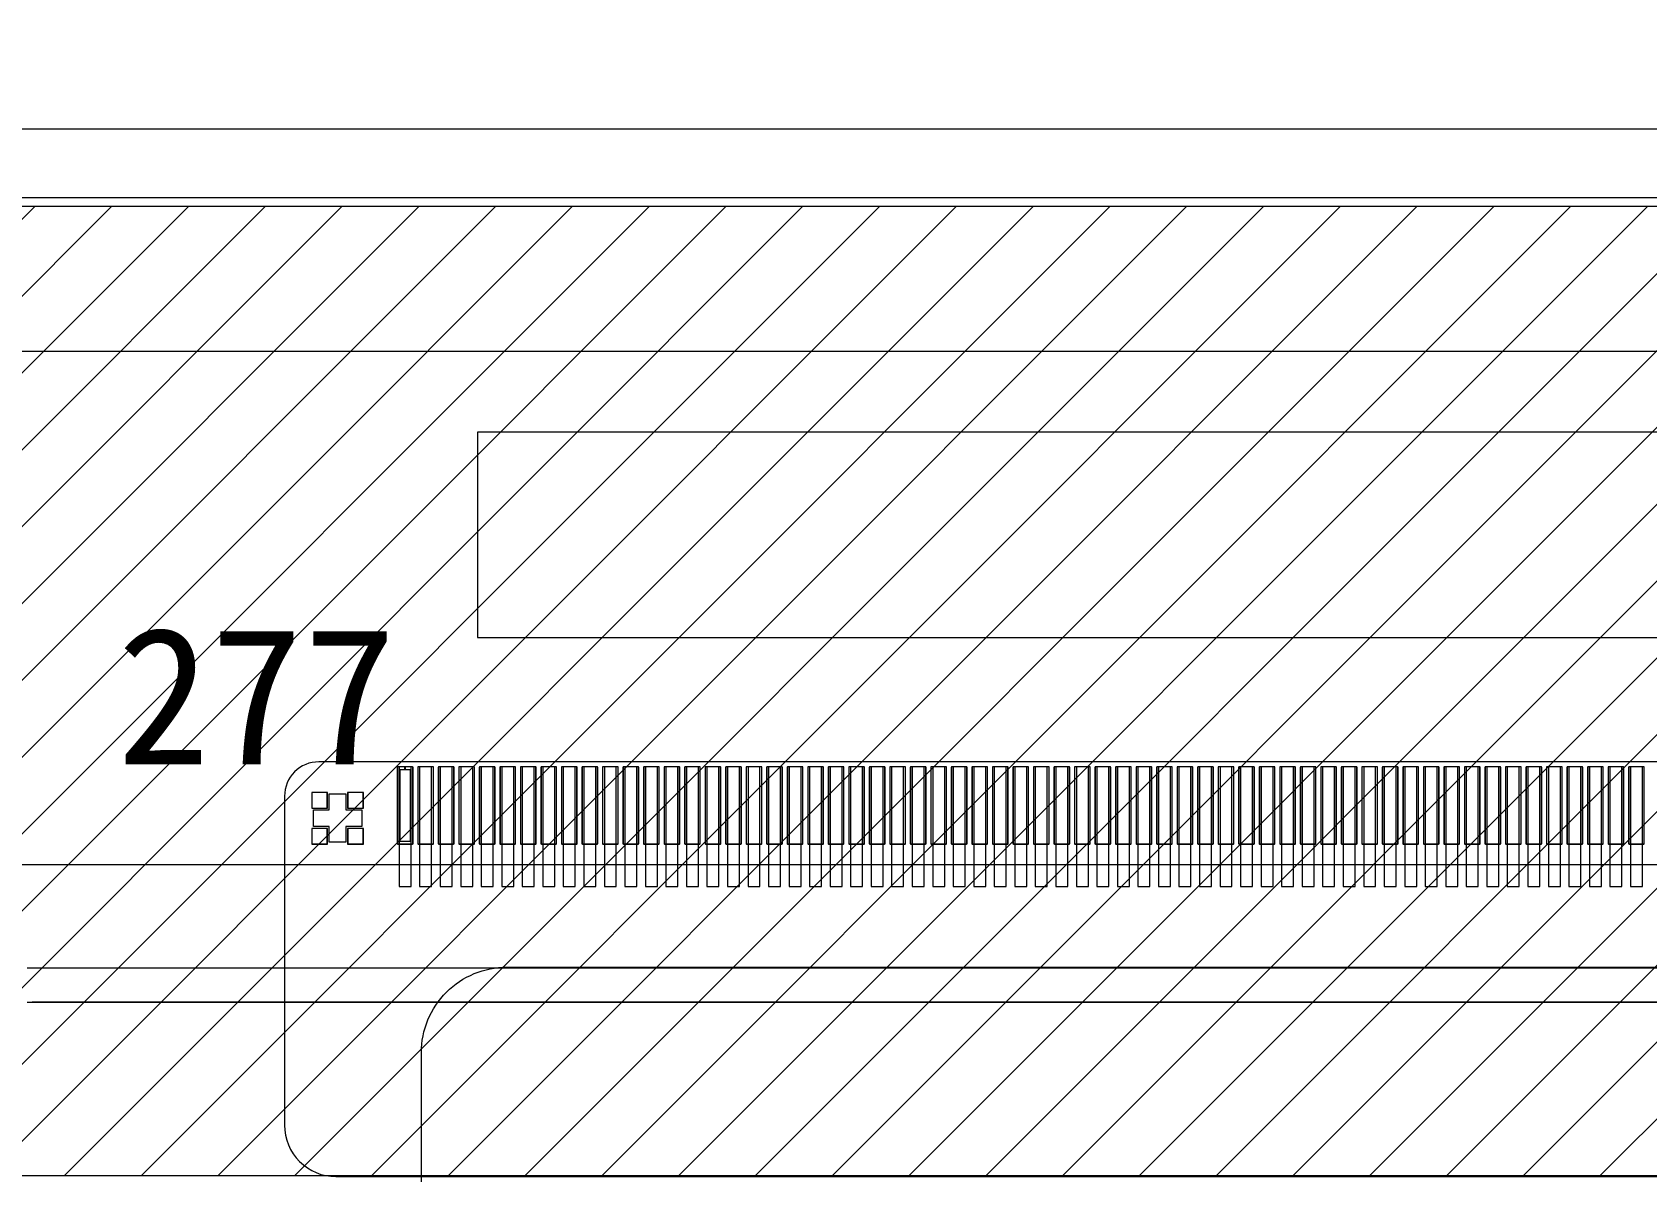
# Model space of a CAD drawing. Header units: millimetres. Extents: x 2066 to 2879, y -17342 to -16767.
# Drawn here: x 2371.94 to 2381.38, y -17164.72 to -17158 of the extents above; entities that cross this region are included whole.
import ezdxf

# ---------------------------------------------------------------- set-up
doc = ezdxf.new("R2010")
doc.units = ezdxf.units.MM
doc.layers.get('0').update_dxf_attribs({"lineweight": 20})
for name, color, linetype, lineweight in [('chip_btm.drawing', 9, 'Continuous', 100), ('chip_top.drawing', 3, 'Continuous', 100), ('DIM（标注）', 3, 'Continuous', 9), ('dummy.drawing', 7, 'Continuous', 100), ('epin', 13, 'Continuous', 9), ('GE.drawing', 6, 'Continuous', 100), ('GE_MASK.drawing', 5, 'Continuous', 100), ('L245.P200', 19, 'Continuous', 100), ('胶框', 7, 'Continuous', 18)]:
    doc.layers.add(name, color=color, linetype=linetype, lineweight=lineweight)
doc.styles.add('宋体', font='')
doc.styles.get('宋体').set_extended_font_data('SimSun')

# ---------------------------------------------------------------- blocks, each defined once
blk = doc.blocks.new('afwe322323f')
at = {"color": 7}
blk.add_lwpolyline([(192.4903, 977.9179), (289.2903, 977.9179), (289.2903, 975.8639), (294.2903, 975.8639), (294.2903, 977.9179), (299.2903, 977.9179), (299.2903, 975.8639), (304.2903, 975.8639), (304.2903, 977.9179), (309.9703, 977.9179), (309.9703, 999.9039), (310.4703, 999.9039), (310.4703, 1002.9039), (309.9703, 1002.9039), (309.9703, 1021.9039), (310.4703, 1021.9039), (310.4703, 1024.9039), (309.9703, 1024.9039), (309.9703, 1046.9039), (310.4703, 1046.9039), (310.4703, 1049.9039), (309.9703, 1049.9039), (309.9703, 1148.7439)], dxfattribs=at)
at = {"layer": '胶框', "lineweight": 0}
blk.add_line((222.1208, 972.8126), (259.6596, 972.8126), dxfattribs=at)
blk = doc.blocks.new('afww2323f2f')
at = {"color": 6}
for p, q in [((1183.1799, 119.5908), (1145.8112, 119.5908)), ((1183.1506, 119.3908), (1145.8406, 119.3908))]:
    blk.add_line(p, q, dxfattribs=at)
blk = doc.blocks.new('*u5')
at = {"color": 2, "lineweight": 5}
for points in [[(-19.0447, 0.3488), (-19.1147, 0.3488), (-19.1147, -0.3512), (-19.0447, -0.3512)], [(-18.9247, 0.3488), (-18.9947, 0.3488), (-18.9947, -0.3512), (-18.9247, -0.3512)], [(-18.8047, 0.3488), (-18.8747, 0.3488), (-18.8747, -0.3512), (-18.8047, -0.3512)], [(-18.6847, 0.3488), (-18.7547, 0.3488), (-18.7547, -0.3512), (-18.6847, -0.3512)], [(-18.5647, 0.3488), (-18.6347, 0.3488), (-18.6347, -0.3512), (-18.5647, -0.3512)], [(-18.4447, 0.3488), (-18.5147, 0.3488), (-18.5147, -0.3512), (-18.4447, -0.3512)], [(-18.3247, 0.3488), (-18.3947, 0.3488), (-18.3947, -0.3512), (-18.3247, -0.3512)], [(-18.2047, 0.3488), (-18.2747, 0.3488), (-18.2747, -0.3512), (-18.2047, -0.3512)], [(-18.0847, 0.3488), (-18.1547, 0.3488), (-18.1547, -0.3512), (-18.0847, -0.3512)], [(-17.9647, 0.3488), (-18.0347, 0.3488), (-18.0347, -0.3512), (-17.9647, -0.3512)], [(-17.8447, 0.3488), (-17.9147, 0.3488), (-17.9147, -0.3512), (-17.8447, -0.3512)], [(-17.7247, 0.3488), (-17.7947, 0.3488), (-17.7947, -0.3512), (-17.7247, -0.3512)], [(-17.6047, 0.3488), (-17.6747, 0.3488), (-17.6747, -0.3512), (-17.6047, -0.3512)], [(-17.4847, 0.3488), (-17.5547, 0.3488), (-17.5547, -0.3512), (-17.4847, -0.3512)], [(-17.3647, 0.3488), (-17.4347, 0.3488), (-17.4347, -0.3512), (-17.3647, -0.3512)], [(-17.2447, 0.3488), (-17.3147, 0.3488), (-17.3147, -0.3512), (-17.2447, -0.3512)], [(-17.1247, 0.3488), (-17.1947, 0.3488), (-17.1947, -0.3512), (-17.1247, -0.3512)], [(-17.0047, 0.3488), (-17.0747, 0.3488), (-17.0747, -0.3512), (-17.0047, -0.3512)], [(-16.8847, 0.3488), (-16.9547, 0.3488), (-16.9547, -0.3512), (-16.8847, -0.3512)], [(-16.7647, 0.3488), (-16.8347, 0.3488), (-16.8347, -0.3512), (-16.7647, -0.3512)], [(-16.6447, 0.3488), (-16.7147, 0.3488), (-16.7147, -0.3512), (-16.6447, -0.3512)], [(-16.5247, 0.3488), (-16.5947, 0.3488), (-16.5947, -0.3512), (-16.5247, -0.3512)], [(-16.4047, 0.3488), (-16.4747, 0.3488), (-16.4747, -0.3512), (-16.4047, -0.3512)], [(-16.2847, 0.3488), (-16.3547, 0.3488), (-16.3547, -0.3512), (-16.2847, -0.3512)], [(-16.1647, 0.3488), (-16.2347, 0.3488), (-16.2347, -0.3512), (-16.1647, -0.3512)], [(-16.0447, 0.3488), (-16.1147, 0.3488), (-16.1147, -0.3512), (-16.0447, -0.3512)], [(-15.9247, 0.3488), (-15.9947, 0.3488), (-15.9947, -0.3512), (-15.9247, -0.3512)], [(-15.8047, 0.3488), (-15.8747, 0.3488), (-15.8747, -0.3512), (-15.8047, -0.3512)], [(-15.6847, 0.3488), (-15.7547, 0.3488), (-15.7547, -0.3512), (-15.6847, -0.3512)], [(-15.5647, 0.3488), (-15.6347, 0.3488), (-15.6347, -0.3512), (-15.5647, -0.3512)], [(-15.4447, 0.3488), (-15.5147, 0.3488), (-15.5147, -0.3512), (-15.4447, -0.3512)], [(-15.3247, 0.3488), (-15.3947, 0.3488), (-15.3947, -0.3512), (-15.3247, -0.3512)], [(-15.2047, 0.3488), (-15.2747, 0.3488), (-15.2747, -0.3512), (-15.2047, -0.3512)], [(-15.0847, 0.3488), (-15.1547, 0.3488), (-15.1547, -0.3512), (-15.0847, -0.3512)], [(-14.9647, 0.3488), (-15.0347, 0.3488), (-15.0347, -0.3512), (-14.9647, -0.3512)], [(-14.8447, 0.3488), (-14.9147, 0.3488), (-14.9147, -0.3512), (-14.8447, -0.3512)], [(-14.7247, 0.3488), (-14.7947, 0.3488), (-14.7947, -0.3512), (-14.7247, -0.3512)], [(-14.6047, 0.3488), (-14.6747, 0.3488), (-14.6747, -0.3512), (-14.6047, -0.3512)], [(-14.4847, 0.3488), (-14.5547, 0.3488), (-14.5547, -0.3512), (-14.4847, -0.3512)], [(-14.3647, 0.3488), (-14.4347, 0.3488), (-14.4347, -0.3512), (-14.3647, -0.3512)], [(-14.2447, 0.3488), (-14.3147, 0.3488), (-14.3147, -0.3512), (-14.2447, -0.3512)], [(-14.1247, 0.3488), (-14.1947, 0.3488), (-14.1947, -0.3512), (-14.1247, -0.3512)], [(-14.0047, 0.3488), (-14.0747, 0.3488), (-14.0747, -0.3512), (-14.0047, -0.3512)], [(-13.8847, 0.3488), (-13.9547, 0.3488), (-13.9547, -0.3512), (-13.8847, -0.3512)], [(-13.7647, 0.3488), (-13.8347, 0.3488), (-13.8347, -0.3512), (-13.7647, -0.3512)], [(-13.6447, 0.3488), (-13.7147, 0.3488), (-13.7147, -0.3512), (-13.6447, -0.3512)], [(-13.5247, 0.3488), (-13.5947, 0.3488), (-13.5947, -0.3512), (-13.5247, -0.3512)], [(-13.4047, 0.3488), (-13.4747, 0.3488), (-13.4747, -0.3512), (-13.4047, -0.3512)], [(-13.2847, 0.3488), (-13.3547, 0.3488), (-13.3547, -0.3512), (-13.2847, -0.3512)], [(-13.1647, 0.3488), (-13.2347, 0.3488), (-13.2347, -0.3512), (-13.1647, -0.3512)], [(-13.0447, 0.3488), (-13.1147, 0.3488), (-13.1147, -0.3512), (-13.0447, -0.3512)], [(-12.9247, 0.3488), (-12.9947, 0.3488), (-12.9947, -0.3512), (-12.9247, -0.3512)], [(-12.8047, 0.3488), (-12.8747, 0.3488), (-12.8747, -0.3512), (-12.8047, -0.3512)], [(-12.6847, 0.3488), (-12.7547, 0.3488), (-12.7547, -0.3512), (-12.6847, -0.3512)], [(-12.5647, 0.3488), (-12.6347, 0.3488), (-12.6347, -0.3512), (-12.5647, -0.3512)], [(-12.4447, 0.3488), (-12.5147, 0.3488), (-12.5147, -0.3512), (-12.4447, -0.3512)], [(-12.3247, 0.3488), (-12.3947, 0.3488), (-12.3947, -0.3512), (-12.3247, -0.3512)], [(-12.2047, 0.3488), (-12.2747, 0.3488), (-12.2747, -0.3512), (-12.2047, -0.3512)], [(-12.0847, 0.3488), (-12.1547, 0.3488), (-12.1547, -0.3512), (-12.0847, -0.3512)], [(-11.9647, 0.3488), (-12.0347, 0.3488), (-12.0347, -0.3512), (-11.9647, -0.3512)], [(-11.8447, 0.3488), (-11.9147, 0.3488), (-11.9147, -0.3512), (-11.8447, -0.3512)]]:
    blk.add_lwpolyline(points, close=True, dxfattribs=at)
for points in [[(-19.5236, 0.0977), (-19.5236, 0.1899), (-19.4258, 0.1899), (-19.4258, 0.0977)], [(-19.5236, -0.0001), (-19.6158, -0.0001), (-19.6158, 0.0977), (-19.5236, 0.0977)], [(-19.4258, 0.0977), (-19.3336, 0.0977), (-19.3336, -0.0001), (-19.4258, -0.0001)], [(-19.4258, -0.0001), (-19.4258, -0.0923), (-19.5236, -0.0923), (-19.5236, -0.0001)]]:
    blk.add_lwpolyline(points, dxfattribs=at)

msp = doc.modelspace()

# ---------------------------------------------------------------- hatches: boundary and pattern name
at = {"lineweight": 5}
h = msp.add_hatch(dxfattribs=at)
h.set_pattern_fill('ANSI31', color=8, scale=0.1)
h.set_pattern_definition([(45, (558.36157, -909.277), (-0.224506403, 0.224506403), [])])
h.paths.add_polyline_path([(2460.8595, -16936.8908), (2320.4995, -16936.8908), (2320.4995, -17163.8508), (2354.7177, -17163.8508), (2355.5527, -17164.6858), (2407.8038, -17164.6858), (2408.6388, -17163.8508), (2460.8595, -17163.8508)])
h.paths.add_polyline_path([(2322.1295, -17159.0208), (2322.1295, -16938.5208), (2459.2295, -16938.5208), (2459.2295, -17159.0208)], flags=16)

# ---------------------------------------------------------------- linework, layer by layer
at = {"color": 8, "lineweight": 5}
msp.add_lwpolyline([(2354.7177, -17163.8508), (2320.4995, -17163.8508), (2320.4995, -16936.8908), (2460.8595, -16936.8908), (2460.8595, -17163.8508), (2408.6388, -17163.8508), (2407.8038, -17164.6858), (2355.5527, -17164.6858), (2354.7177, -17163.8508)], dxfattribs=at)
msp.add_lwpolyline([(2322.1295, -16938.5208), (2459.2295, -16938.5208), (2459.2295, -17159.0208), (2322.1295, -17159.0208)], close=True, dxfattribs=at)
at = {"color": 2, "lineweight": 5}
msp.add_lwpolyline([(2322.1795, -16938.5708), (2459.1795, -16938.5708), (2459.1795, -17158.9708), (2322.1795, -17158.9708)], close=True, dxfattribs=at)
at = {"color": 30, "lineweight": 5}
msp.add_lwpolyline([(2373.7145, -17164.6908), (2407.6445, -17164.6908, 0.414214), (2407.9445, -17164.3908), (2407.9445, -17162.4668, 0.414214), (2407.7445, -17162.2668), (2373.6145, -17162.2668, 0.414214), (2373.4145, -17162.4668), (2373.4145, -17164.3908, 0.414214)], format="xyb", close=True, dxfattribs=at)
at = {"layer": 'chip_btm.drawing', "color": 4, "linetype": 'Continuous', "lineweight": 5}
msp.add_lwpolyline([(2321.1995, -17162.8668), (2460.1595, -17162.8668), (2460.1595, -16937.6908), (2321.1995, -16937.6908)], close=True, dxfattribs=at)
at = {"layer": 'chip_top.drawing', "color": 125, "linetype": 'Continuous', "lineweight": 5}
msp.add_lwpolyline([(2321.1995, -17159.8668), (2460.1595, -17159.8668), (2460.1595, -16937.6908), (2321.1995, -16937.6908)], close=True, dxfattribs=at)
msp.add_lwpolyline([(2321.1995, -17159.8668), (2460.1595, -17159.8668), (2460.1595, -16937.6908), (2321.1995, -16937.6908)], close=True, dxfattribs=at)
at = {"layer": 'chip_top.drawing', "color": 4, "linetype": 'Continuous', "lineweight": 5}
msp.add_lwpolyline([(2321.1995, -17159.8668), (2460.1595, -17159.8668), (2460.1595, -16937.6908), (2321.1995, -16937.6908)], close=True, dxfattribs=at)
at = {"layer": 'dummy.drawing', "color": 2, "linetype": 'Continuous', "lineweight": 5}
for points in [[(2374.1945, -17162.7468), (2374.2845, -17162.7468), (2374.2845, -17162.2968), (2374.1945, -17162.2968)], [(2374.3145, -17162.7468), (2374.4045, -17162.7468), (2374.4045, -17162.2968), (2374.3145, -17162.2968)], [(2374.4345, -17162.7468), (2374.5245, -17162.7468), (2374.5245, -17162.2968), (2374.4345, -17162.2968)], [(2374.5545, -17162.7468), (2374.6445, -17162.7468), (2374.6445, -17162.2968), (2374.5545, -17162.2968)], [(2374.6745, -17162.7468), (2374.7645, -17162.7468), (2374.7645, -17162.2968), (2374.6745, -17162.2968)], [(2374.7945, -17162.7468), (2374.8845, -17162.7468), (2374.8845, -17162.2968), (2374.7945, -17162.2968)], [(2374.9145, -17162.7468), (2375.0045, -17162.7468), (2375.0045, -17162.2968), (2374.9145, -17162.2968)], [(2375.0345, -17162.7468), (2375.1245, -17162.7468), (2375.1245, -17162.2968), (2375.0345, -17162.2968)], [(2375.1545, -17162.7468), (2375.2445, -17162.7468), (2375.2445, -17162.2968), (2375.1545, -17162.2968)], [(2375.2745, -17162.7468), (2375.3645, -17162.7468), (2375.3645, -17162.2968), (2375.2745, -17162.2968)], [(2375.3945, -17162.7468), (2375.4845, -17162.7468), (2375.4845, -17162.2968), (2375.3945, -17162.2968)], [(2375.5145, -17162.7468), (2375.6045, -17162.7468), (2375.6045, -17162.2968), (2375.5145, -17162.2968)], [(2375.6345, -17162.7468), (2375.7245, -17162.7468), (2375.7245, -17162.2968), (2375.6345, -17162.2968)], [(2375.7545, -17162.7468), (2375.8445, -17162.7468), (2375.8445, -17162.2968), (2375.7545, -17162.2968)], [(2375.8745, -17162.7468), (2375.9645, -17162.7468), (2375.9645, -17162.2968), (2375.8745, -17162.2968)], [(2375.9945, -17162.7468), (2376.0845, -17162.7468), (2376.0845, -17162.2968), (2375.9945, -17162.2968)], [(2376.1145, -17162.7468), (2376.2045, -17162.7468), (2376.2045, -17162.2968), (2376.1145, -17162.2968)], [(2376.2345, -17162.7468), (2376.3245, -17162.7468), (2376.3245, -17162.2968), (2376.2345, -17162.2968)], [(2376.3545, -17162.7468), (2376.4445, -17162.7468), (2376.4445, -17162.2968), (2376.3545, -17162.2968)], [(2376.4745, -17162.7468), (2376.5645, -17162.7468), (2376.5645, -17162.2968), (2376.4745, -17162.2968)], [(2376.5945, -17162.7468), (2376.6845, -17162.7468), (2376.6845, -17162.2968), (2376.5945, -17162.2968)], [(2376.7145, -17162.7468), (2376.8045, -17162.7468), (2376.8045, -17162.2968), (2376.7145, -17162.2968)], [(2376.8345, -17162.7468), (2376.9245, -17162.7468), (2376.9245, -17162.2968), (2376.8345, -17162.2968)], [(2376.9545, -17162.7468), (2377.0445, -17162.7468), (2377.0445, -17162.2968), (2376.9545, -17162.2968)], [(2377.0745, -17162.7468), (2377.1645, -17162.7468), (2377.1645, -17162.2968), (2377.0745, -17162.2968)], [(2377.1945, -17162.7468), (2377.2845, -17162.7468), (2377.2845, -17162.2968), (2377.1945, -17162.2968)], [(2377.3145, -17162.7468), (2377.4045, -17162.7468), (2377.4045, -17162.2968), (2377.3145, -17162.2968)], [(2377.4345, -17162.7468), (2377.5245, -17162.7468), (2377.5245, -17162.2968), (2377.4345, -17162.2968)], [(2377.5545, -17162.7468), (2377.6445, -17162.7468), (2377.6445, -17162.2968), (2377.5545, -17162.2968)], [(2377.6745, -17162.7468), (2377.7645, -17162.7468), (2377.7645, -17162.2968), (2377.6745, -17162.2968)], [(2377.7945, -17162.7468), (2377.8845, -17162.7468), (2377.8845, -17162.2968), (2377.7945, -17162.2968)], [(2377.9145, -17162.7468), (2378.0045, -17162.7468), (2378.0045, -17162.2968), (2377.9145, -17162.2968)], [(2378.0345, -17162.7468), (2378.1245, -17162.7468), (2378.1245, -17162.2968), (2378.0345, -17162.2968)], [(2378.1545, -17162.7468), (2378.2445, -17162.7468), (2378.2445, -17162.2968), (2378.1545, -17162.2968)], [(2378.2745, -17162.7468), (2378.3645, -17162.7468), (2378.3645, -17162.2968), (2378.2745, -17162.2968)], [(2378.3945, -17162.7468), (2378.4845, -17162.7468), (2378.4845, -17162.2968), (2378.3945, -17162.2968)], [(2378.5145, -17162.7468), (2378.6045, -17162.7468), (2378.6045, -17162.2968), (2378.5145, -17162.2968)], [(2378.6345, -17162.7468), (2378.7245, -17162.7468), (2378.7245, -17162.2968), (2378.6345, -17162.2968)], [(2378.7545, -17162.7468), (2378.8445, -17162.7468), (2378.8445, -17162.2968), (2378.7545, -17162.2968)], [(2378.8745, -17162.7468), (2378.9645, -17162.7468), (2378.9645, -17162.2968), (2378.8745, -17162.2968)], [(2378.9945, -17162.7468), (2379.0845, -17162.7468), (2379.0845, -17162.2968), (2378.9945, -17162.2968)], [(2379.1145, -17162.7468), (2379.2045, -17162.7468), (2379.2045, -17162.2968), (2379.1145, -17162.2968)], [(2379.2345, -17162.7468), (2379.3245, -17162.7468), (2379.3245, -17162.2968), (2379.2345, -17162.2968)], [(2379.3545, -17162.7468), (2379.4445, -17162.7468), (2379.4445, -17162.2968), (2379.3545, -17162.2968)], [(2379.4745, -17162.7468), (2379.5645, -17162.7468), (2379.5645, -17162.2968), (2379.4745, -17162.2968)], [(2379.5945, -17162.7468), (2379.6845, -17162.7468), (2379.6845, -17162.2968), (2379.5945, -17162.2968)], [(2379.7145, -17162.7468), (2379.8045, -17162.7468), (2379.8045, -17162.2968), (2379.7145, -17162.2968)], [(2379.8345, -17162.7468), (2379.9245, -17162.7468), (2379.9245, -17162.2968), (2379.8345, -17162.2968)], [(2379.9545, -17162.7468), (2380.0445, -17162.7468), (2380.0445, -17162.2968), (2379.9545, -17162.2968)], [(2380.0745, -17162.7468), (2380.1645, -17162.7468), (2380.1645, -17162.2968), (2380.0745, -17162.2968)], [(2380.1945, -17162.7468), (2380.2845, -17162.7468), (2380.2845, -17162.2968), (2380.1945, -17162.2968)], [(2380.3145, -17162.7468), (2380.4045, -17162.7468), (2380.4045, -17162.2968), (2380.3145, -17162.2968)], [(2380.4345, -17162.7468), (2380.5245, -17162.7468), (2380.5245, -17162.2968), (2380.4345, -17162.2968)], [(2380.5545, -17162.7468), (2380.6445, -17162.7468), (2380.6445, -17162.2968), (2380.5545, -17162.2968)], [(2380.6745, -17162.7468), (2380.7645, -17162.7468), (2380.7645, -17162.2968), (2380.6745, -17162.2968)], [(2380.7945, -17162.7468), (2380.8845, -17162.7468), (2380.8845, -17162.2968), (2380.7945, -17162.2968)], [(2380.9145, -17162.7468), (2381.0045, -17162.7468), (2381.0045, -17162.2968), (2380.9145, -17162.2968)], [(2381.0345, -17162.7468), (2381.1245, -17162.7468), (2381.1245, -17162.2968), (2381.0345, -17162.2968)], [(2381.1545, -17162.7468), (2381.2445, -17162.7468), (2381.2445, -17162.2968), (2381.1545, -17162.2968)], [(2381.2745, -17162.7468), (2381.3645, -17162.7468), (2381.3645, -17162.2968), (2381.2745, -17162.2968)]]:
    msp.add_lwpolyline(points, close=True, dxfattribs=at)
at = {"layer": 'epin', "color": 3, "lineweight": 5}
msp.add_lwpolyline([(2374.2145, -17164.7208), (2374.2145, -17163.9668, -0.414214), (2374.7145, -17163.4668), (2406.6445, -17163.4668, -0.414214), (2407.1445, -17163.9668), (2407.1445, -17164.6908)], format="xyb", dxfattribs=at)
at = {"layer": 'GE.drawing', "color": 2, "linetype": 'Continuous', "lineweight": 5}
for points in [[(2374.0745, -17162.7448), (2374.0765, -17162.7468), (2374.1625, -17162.7468), (2374.1645, -17162.7448), (2374.1645, -17162.2988), (2374.1625, -17162.2968), (2374.1171, -17162.2968), (2374.1171, -17162.3108), (2374.1485, -17162.3108), (2374.1505, -17162.3128), (2374.1505, -17162.7308), (2374.1485, -17162.7328), (2374.0905, -17162.7328), (2374.0885, -17162.7308), (2374.0885, -17162.3128), (2374.0905, -17162.3108), (2374.1171, -17162.3108), (2374.1171, -17162.2968), (2374.0765, -17162.2968), (2374.0745, -17162.2988)], [(2374.2825, -17162.7468), (2374.2845, -17162.7448), (2374.2845, -17162.2988), (2374.2825, -17162.2968), (2374.1965, -17162.2968), (2374.1945, -17162.2988), (2374.1945, -17162.7448), (2374.1965, -17162.7468)], [(2374.4025, -17162.7468), (2374.4045, -17162.7448), (2374.4045, -17162.2988), (2374.4025, -17162.2968), (2374.3165, -17162.2968), (2374.3145, -17162.2988), (2374.3145, -17162.7448), (2374.3165, -17162.7468)], [(2374.5225, -17162.7468), (2374.5245, -17162.7448), (2374.5245, -17162.2988), (2374.5225, -17162.2968), (2374.4365, -17162.2968), (2374.4345, -17162.2988), (2374.4345, -17162.7448), (2374.4365, -17162.7468)], [(2374.6425, -17162.7468), (2374.6445, -17162.7448), (2374.6445, -17162.2988), (2374.6425, -17162.2968), (2374.5565, -17162.2968), (2374.5545, -17162.2988), (2374.5545, -17162.7448), (2374.5565, -17162.7468)], [(2374.7625, -17162.7468), (2374.7645, -17162.7448), (2374.7645, -17162.2988), (2374.7625, -17162.2968), (2374.6765, -17162.2968), (2374.6745, -17162.2988), (2374.6745, -17162.7448), (2374.6765, -17162.7468)], [(2374.8825, -17162.7468), (2374.8845, -17162.7448), (2374.8845, -17162.2988), (2374.8825, -17162.2968), (2374.7965, -17162.2968), (2374.7945, -17162.2988), (2374.7945, -17162.7448), (2374.7965, -17162.7468)], [(2375.0025, -17162.7468), (2375.0045, -17162.7448), (2375.0045, -17162.2988), (2375.0025, -17162.2968), (2374.9165, -17162.2968), (2374.9145, -17162.2988), (2374.9145, -17162.7448), (2374.9165, -17162.7468)], [(2375.1225, -17162.7468), (2375.1245, -17162.7448), (2375.1245, -17162.2988), (2375.1225, -17162.2968), (2375.0365, -17162.2968), (2375.0345, -17162.2988), (2375.0345, -17162.7448), (2375.0365, -17162.7468)], [(2375.2425, -17162.7468), (2375.2445, -17162.7448), (2375.2445, -17162.2988), (2375.2425, -17162.2968), (2375.1565, -17162.2968), (2375.1545, -17162.2988), (2375.1545, -17162.7448), (2375.1565, -17162.7468)], [(2375.3625, -17162.7468), (2375.3645, -17162.7448), (2375.3645, -17162.2988), (2375.3625, -17162.2968), (2375.2765, -17162.2968), (2375.2745, -17162.2988), (2375.2745, -17162.7448), (2375.2765, -17162.7468)], [(2375.4825, -17162.7468), (2375.4845, -17162.7448), (2375.4845, -17162.2988), (2375.4825, -17162.2968), (2375.3965, -17162.2968), (2375.3945, -17162.2988), (2375.3945, -17162.7448), (2375.3965, -17162.7468)], [(2375.6025, -17162.7468), (2375.6045, -17162.7448), (2375.6045, -17162.2988), (2375.6025, -17162.2968), (2375.5165, -17162.2968), (2375.5145, -17162.2988), (2375.5145, -17162.7448), (2375.5165, -17162.7468)], [(2375.7225, -17162.7468), (2375.7245, -17162.7448), (2375.7245, -17162.2988), (2375.7225, -17162.2968), (2375.6365, -17162.2968), (2375.6345, -17162.2988), (2375.6345, -17162.7448), (2375.6365, -17162.7468)], [(2375.8425, -17162.7468), (2375.8445, -17162.7448), (2375.8445, -17162.2988), (2375.8425, -17162.2968), (2375.7565, -17162.2968), (2375.7545, -17162.2988), (2375.7545, -17162.7448), (2375.7565, -17162.7468)], [(2375.9625, -17162.7468), (2375.9645, -17162.7448), (2375.9645, -17162.2988), (2375.9625, -17162.2968), (2375.8765, -17162.2968), (2375.8745, -17162.2988), (2375.8745, -17162.7448), (2375.8765, -17162.7468)], [(2376.0825, -17162.7468), (2376.0845, -17162.7448), (2376.0845, -17162.2988), (2376.0825, -17162.2968), (2375.9965, -17162.2968), (2375.9945, -17162.2988), (2375.9945, -17162.7448), (2375.9965, -17162.7468)], [(2376.2025, -17162.7468), (2376.2045, -17162.7448), (2376.2045, -17162.2988), (2376.2025, -17162.2968), (2376.1165, -17162.2968), (2376.1145, -17162.2988), (2376.1145, -17162.7448), (2376.1165, -17162.7468)], [(2376.3225, -17162.7468), (2376.3245, -17162.7448), (2376.3245, -17162.2988), (2376.3225, -17162.2968), (2376.2365, -17162.2968), (2376.2345, -17162.2988), (2376.2345, -17162.7448), (2376.2365, -17162.7468)], [(2376.4425, -17162.7468), (2376.4445, -17162.7448), (2376.4445, -17162.2988), (2376.4425, -17162.2968), (2376.3565, -17162.2968), (2376.3545, -17162.2988), (2376.3545, -17162.7448), (2376.3565, -17162.7468)], [(2376.5625, -17162.7468), (2376.5645, -17162.7448), (2376.5645, -17162.2988), (2376.5625, -17162.2968), (2376.4765, -17162.2968), (2376.4745, -17162.2988), (2376.4745, -17162.7448), (2376.4765, -17162.7468)], [(2376.6825, -17162.7468), (2376.6845, -17162.7448), (2376.6845, -17162.2988), (2376.6825, -17162.2968), (2376.5965, -17162.2968), (2376.5945, -17162.2988), (2376.5945, -17162.7448), (2376.5965, -17162.7468)], [(2376.8025, -17162.7468), (2376.8045, -17162.7448), (2376.8045, -17162.2988), (2376.8025, -17162.2968), (2376.7165, -17162.2968), (2376.7145, -17162.2988), (2376.7145, -17162.7448), (2376.7165, -17162.7468)], [(2376.9225, -17162.7468), (2376.9245, -17162.7448), (2376.9245, -17162.2988), (2376.9225, -17162.2968), (2376.8365, -17162.2968), (2376.8345, -17162.2988), (2376.8345, -17162.7448), (2376.8365, -17162.7468)], [(2377.0425, -17162.7468), (2377.0445, -17162.7448), (2377.0445, -17162.2988), (2377.0425, -17162.2968), (2376.9565, -17162.2968), (2376.9545, -17162.2988), (2376.9545, -17162.7448), (2376.9565, -17162.7468)], [(2377.1625, -17162.7468), (2377.1645, -17162.7448), (2377.1645, -17162.2988), (2377.1625, -17162.2968), (2377.0765, -17162.2968), (2377.0745, -17162.2988), (2377.0745, -17162.7448), (2377.0765, -17162.7468)], [(2377.2825, -17162.7468), (2377.2845, -17162.7448), (2377.2845, -17162.2988), (2377.2825, -17162.2968), (2377.1965, -17162.2968), (2377.1945, -17162.2988), (2377.1945, -17162.7448), (2377.1965, -17162.7468)], [(2377.4025, -17162.7468), (2377.4045, -17162.7448), (2377.4045, -17162.2988), (2377.4025, -17162.2968), (2377.3165, -17162.2968), (2377.3145, -17162.2988), (2377.3145, -17162.7448), (2377.3165, -17162.7468)], [(2377.5225, -17162.7468), (2377.5245, -17162.7448), (2377.5245, -17162.2988), (2377.5225, -17162.2968), (2377.4365, -17162.2968), (2377.4345, -17162.2988), (2377.4345, -17162.7448), (2377.4365, -17162.7468)], [(2377.6425, -17162.7468), (2377.6445, -17162.7448), (2377.6445, -17162.2988), (2377.6425, -17162.2968), (2377.5565, -17162.2968), (2377.5545, -17162.2988), (2377.5545, -17162.7448), (2377.5565, -17162.7468)], [(2377.7625, -17162.7468), (2377.7645, -17162.7448), (2377.7645, -17162.2988), (2377.7625, -17162.2968), (2377.6765, -17162.2968), (2377.6745, -17162.2988), (2377.6745, -17162.7448), (2377.6765, -17162.7468)], [(2377.8825, -17162.7468), (2377.8845, -17162.7448), (2377.8845, -17162.2988), (2377.8825, -17162.2968), (2377.7965, -17162.2968), (2377.7945, -17162.2988), (2377.7945, -17162.7448), (2377.7965, -17162.7468)], [(2378.0025, -17162.7468), (2378.0045, -17162.7448), (2378.0045, -17162.2988), (2378.0025, -17162.2968), (2377.9165, -17162.2968), (2377.9145, -17162.2988), (2377.9145, -17162.7448), (2377.9165, -17162.7468)], [(2378.1225, -17162.7468), (2378.1245, -17162.7448), (2378.1245, -17162.2988), (2378.1225, -17162.2968), (2378.0365, -17162.2968), (2378.0345, -17162.2988), (2378.0345, -17162.7448), (2378.0365, -17162.7468)], [(2378.2425, -17162.7468), (2378.2445, -17162.7448), (2378.2445, -17162.2988), (2378.2425, -17162.2968), (2378.1565, -17162.2968), (2378.1545, -17162.2988), (2378.1545, -17162.7448), (2378.1565, -17162.7468)], [(2378.3625, -17162.7468), (2378.3645, -17162.7448), (2378.3645, -17162.2988), (2378.3625, -17162.2968), (2378.2765, -17162.2968), (2378.2745, -17162.2988), (2378.2745, -17162.7448), (2378.2765, -17162.7468)], [(2378.4825, -17162.7468), (2378.4845, -17162.7448), (2378.4845, -17162.2988), (2378.4825, -17162.2968), (2378.3965, -17162.2968), (2378.3945, -17162.2988), (2378.3945, -17162.7448), (2378.3965, -17162.7468)], [(2378.6025, -17162.7468), (2378.6045, -17162.7448), (2378.6045, -17162.2988), (2378.6025, -17162.2968), (2378.5165, -17162.2968), (2378.5145, -17162.2988), (2378.5145, -17162.7448), (2378.5165, -17162.7468)], [(2378.7225, -17162.7468), (2378.7245, -17162.7448), (2378.7245, -17162.2988), (2378.7225, -17162.2968), (2378.6365, -17162.2968), (2378.6345, -17162.2988), (2378.6345, -17162.7448), (2378.6365, -17162.7468)], [(2378.8425, -17162.7468), (2378.8445, -17162.7448), (2378.8445, -17162.2988), (2378.8425, -17162.2968), (2378.7565, -17162.2968), (2378.7545, -17162.2988), (2378.7545, -17162.7448), (2378.7565, -17162.7468)], [(2378.9625, -17162.7468), (2378.9645, -17162.7448), (2378.9645, -17162.2988), (2378.9625, -17162.2968), (2378.8765, -17162.2968), (2378.8745, -17162.2988), (2378.8745, -17162.7448), (2378.8765, -17162.7468)], [(2379.0825, -17162.7468), (2379.0845, -17162.7448), (2379.0845, -17162.2988), (2379.0825, -17162.2968), (2378.9965, -17162.2968), (2378.9945, -17162.2988), (2378.9945, -17162.7448), (2378.9965, -17162.7468)], [(2379.2025, -17162.7468), (2379.2045, -17162.7448), (2379.2045, -17162.2988), (2379.2025, -17162.2968), (2379.1165, -17162.2968), (2379.1145, -17162.2988), (2379.1145, -17162.7448), (2379.1165, -17162.7468)], [(2379.3225, -17162.7468), (2379.3245, -17162.7448), (2379.3245, -17162.2988), (2379.3225, -17162.2968), (2379.2365, -17162.2968), (2379.2345, -17162.2988), (2379.2345, -17162.7448), (2379.2365, -17162.7468)], [(2379.4425, -17162.7468), (2379.4445, -17162.7448), (2379.4445, -17162.2988), (2379.4425, -17162.2968), (2379.3565, -17162.2968), (2379.3545, -17162.2988), (2379.3545, -17162.7448), (2379.3565, -17162.7468)], [(2379.5625, -17162.7468), (2379.5645, -17162.7448), (2379.5645, -17162.2988), (2379.5625, -17162.2968), (2379.4765, -17162.2968), (2379.4745, -17162.2988), (2379.4745, -17162.7448), (2379.4765, -17162.7468)], [(2379.6825, -17162.7468), (2379.6845, -17162.7448), (2379.6845, -17162.2988), (2379.6825, -17162.2968), (2379.5965, -17162.2968), (2379.5945, -17162.2988), (2379.5945, -17162.7448), (2379.5965, -17162.7468)], [(2379.8025, -17162.7468), (2379.8045, -17162.7448), (2379.8045, -17162.2988), (2379.8025, -17162.2968), (2379.7165, -17162.2968), (2379.7145, -17162.2988), (2379.7145, -17162.7448), (2379.7165, -17162.7468)], [(2379.9225, -17162.7468), (2379.9245, -17162.7448), (2379.9245, -17162.2988), (2379.9225, -17162.2968), (2379.8365, -17162.2968), (2379.8345, -17162.2988), (2379.8345, -17162.7448), (2379.8365, -17162.7468)], [(2380.0425, -17162.7468), (2380.0445, -17162.7448), (2380.0445, -17162.2988), (2380.0425, -17162.2968), (2379.9565, -17162.2968), (2379.9545, -17162.2988), (2379.9545, -17162.7448), (2379.9565, -17162.7468)], [(2380.1625, -17162.7468), (2380.1645, -17162.7448), (2380.1645, -17162.2988), (2380.1625, -17162.2968), (2380.0765, -17162.2968), (2380.0745, -17162.2988), (2380.0745, -17162.7448), (2380.0765, -17162.7468)], [(2380.2825, -17162.7468), (2380.2845, -17162.7448), (2380.2845, -17162.2988), (2380.2825, -17162.2968), (2380.1965, -17162.2968), (2380.1945, -17162.2988), (2380.1945, -17162.7448), (2380.1965, -17162.7468)], [(2380.4025, -17162.7468), (2380.4045, -17162.7448), (2380.4045, -17162.2988), (2380.4025, -17162.2968), (2380.3165, -17162.2968), (2380.3145, -17162.2988), (2380.3145, -17162.7448), (2380.3165, -17162.7468)], [(2380.5225, -17162.7468), (2380.5245, -17162.7448), (2380.5245, -17162.2988), (2380.5225, -17162.2968), (2380.4365, -17162.2968), (2380.4345, -17162.2988), (2380.4345, -17162.7448), (2380.4365, -17162.7468)], [(2380.6425, -17162.7468), (2380.6445, -17162.7448), (2380.6445, -17162.2988), (2380.6425, -17162.2968), (2380.5565, -17162.2968), (2380.5545, -17162.2988), (2380.5545, -17162.7448), (2380.5565, -17162.7468)], [(2380.7625, -17162.7468), (2380.7645, -17162.7448), (2380.7645, -17162.2988), (2380.7625, -17162.2968), (2380.6765, -17162.2968), (2380.6745, -17162.2988), (2380.6745, -17162.7448), (2380.6765, -17162.7468)], [(2380.8825, -17162.7468), (2380.8845, -17162.7448), (2380.8845, -17162.2988), (2380.8825, -17162.2968), (2380.7965, -17162.2968), (2380.7945, -17162.2988), (2380.7945, -17162.7448), (2380.7965, -17162.7468)], [(2381.0025, -17162.7468), (2381.0045, -17162.7448), (2381.0045, -17162.2988), (2381.0025, -17162.2968), (2380.9165, -17162.2968), (2380.9145, -17162.2988), (2380.9145, -17162.7448), (2380.9165, -17162.7468)], [(2381.1225, -17162.7468), (2381.1245, -17162.7448), (2381.1245, -17162.2988), (2381.1225, -17162.2968), (2381.0365, -17162.2968), (2381.0345, -17162.2988), (2381.0345, -17162.7448), (2381.0365, -17162.7468)], [(2381.2425, -17162.7468), (2381.2445, -17162.7448), (2381.2445, -17162.2988), (2381.2425, -17162.2968), (2381.1565, -17162.2968), (2381.1545, -17162.2988), (2381.1545, -17162.7448), (2381.1565, -17162.7468)], [(2381.3625, -17162.7468), (2381.3645, -17162.7448), (2381.3645, -17162.2988), (2381.3625, -17162.2968), (2381.2765, -17162.2968), (2381.2745, -17162.2988), (2381.2745, -17162.7448), (2381.2765, -17162.7468)], [(2373.5745, -17162.5368), (2373.6645, -17162.5368), (2373.6645, -17162.4468), (2373.5745, -17162.4468)], [(2373.7845, -17162.5368), (2373.8745, -17162.5368), (2373.8745, -17162.4468), (2373.7845, -17162.4468)], [(2373.5745, -17162.7468), (2373.6645, -17162.7468), (2373.6645, -17162.6568), (2373.5745, -17162.6568)], [(2373.7845, -17162.7468), (2373.8745, -17162.7468), (2373.8745, -17162.6568), (2373.7845, -17162.6568)]]:
    msp.add_lwpolyline(points, close=True, dxfattribs=at)
at = {"layer": 'GE_MASK.drawing', "color": 2, "linetype": 'Continuous', "lineweight": 5}
for points in [[(2374.0734, -17162.7453), (2374.0761, -17162.7479), (2374.163, -17162.7479), (2374.1656, -17162.7453), (2374.1656, -17162.2984), (2374.163, -17162.2957), (2374.1195, -17162.2957), (2374.1195, -17162.3119), (2374.1481, -17162.3119), (2374.1494, -17162.3133), (2374.1494, -17162.7304), (2374.1481, -17162.7317), (2374.091, -17162.7317), (2374.0896, -17162.7304), (2374.0896, -17162.3133), (2374.091, -17162.3119), (2374.1195, -17162.3119), (2374.1195, -17162.2957), (2374.0761, -17162.2957), (2374.0734, -17162.2984)], [(2374.283, -17162.2957), (2374.1961, -17162.2957), (2374.1934, -17162.2984), (2374.1934, -17162.7453), (2374.1961, -17162.7479), (2374.283, -17162.7479), (2374.2856, -17162.7453), (2374.2856, -17162.2984)], [(2374.403, -17162.2957), (2374.3161, -17162.2957), (2374.3134, -17162.2984), (2374.3134, -17162.7453), (2374.3161, -17162.7479), (2374.403, -17162.7479), (2374.4056, -17162.7453), (2374.4056, -17162.2984)], [(2374.523, -17162.2957), (2374.4361, -17162.2957), (2374.4334, -17162.2984), (2374.4334, -17162.7453), (2374.4361, -17162.7479), (2374.523, -17162.7479), (2374.5256, -17162.7453), (2374.5256, -17162.2984)], [(2374.643, -17162.2957), (2374.5561, -17162.2957), (2374.5534, -17162.2984), (2374.5534, -17162.7453), (2374.5561, -17162.7479), (2374.643, -17162.7479), (2374.6456, -17162.7453), (2374.6456, -17162.2984)], [(2374.763, -17162.2957), (2374.6761, -17162.2957), (2374.6734, -17162.2984), (2374.6734, -17162.7453), (2374.6761, -17162.7479), (2374.763, -17162.7479), (2374.7656, -17162.7453), (2374.7656, -17162.2984)], [(2374.883, -17162.2957), (2374.7961, -17162.2957), (2374.7934, -17162.2984), (2374.7934, -17162.7453), (2374.7961, -17162.7479), (2374.883, -17162.7479), (2374.8856, -17162.7453), (2374.8856, -17162.2984)], [(2375.003, -17162.2957), (2374.9161, -17162.2957), (2374.9134, -17162.2984), (2374.9134, -17162.7453), (2374.9161, -17162.7479), (2375.003, -17162.7479), (2375.0056, -17162.7453), (2375.0056, -17162.2984)], [(2375.123, -17162.2957), (2375.0361, -17162.2957), (2375.0334, -17162.2984), (2375.0334, -17162.7453), (2375.0361, -17162.7479), (2375.123, -17162.7479), (2375.1256, -17162.7453), (2375.1256, -17162.2984)], [(2375.243, -17162.2957), (2375.1561, -17162.2957), (2375.1534, -17162.2984), (2375.1534, -17162.7453), (2375.1561, -17162.7479), (2375.243, -17162.7479), (2375.2456, -17162.7453), (2375.2456, -17162.2984)], [(2375.363, -17162.2957), (2375.2761, -17162.2957), (2375.2734, -17162.2984), (2375.2734, -17162.7453), (2375.2761, -17162.7479), (2375.363, -17162.7479), (2375.3656, -17162.7453), (2375.3656, -17162.2984)], [(2375.483, -17162.2957), (2375.3961, -17162.2957), (2375.3934, -17162.2984), (2375.3934, -17162.7453), (2375.3961, -17162.7479), (2375.483, -17162.7479), (2375.4856, -17162.7453), (2375.4856, -17162.2984)], [(2375.603, -17162.2957), (2375.5161, -17162.2957), (2375.5134, -17162.2984), (2375.5134, -17162.7453), (2375.5161, -17162.7479), (2375.603, -17162.7479), (2375.6056, -17162.7453), (2375.6056, -17162.2984)], [(2375.723, -17162.2957), (2375.6361, -17162.2957), (2375.6334, -17162.2984), (2375.6334, -17162.7453), (2375.6361, -17162.7479), (2375.723, -17162.7479), (2375.7256, -17162.7453), (2375.7256, -17162.2984)], [(2375.843, -17162.2957), (2375.7561, -17162.2957), (2375.7534, -17162.2984), (2375.7534, -17162.7453), (2375.7561, -17162.7479), (2375.843, -17162.7479), (2375.8456, -17162.7453), (2375.8456, -17162.2984)], [(2375.963, -17162.2957), (2375.8761, -17162.2957), (2375.8734, -17162.2984), (2375.8734, -17162.7453), (2375.8761, -17162.7479), (2375.963, -17162.7479), (2375.9656, -17162.7453), (2375.9656, -17162.2984)], [(2376.083, -17162.2957), (2375.9961, -17162.2957), (2375.9934, -17162.2984), (2375.9934, -17162.7453), (2375.9961, -17162.7479), (2376.083, -17162.7479), (2376.0856, -17162.7453), (2376.0856, -17162.2984)], [(2376.203, -17162.2957), (2376.1161, -17162.2957), (2376.1134, -17162.2984), (2376.1134, -17162.7453), (2376.1161, -17162.7479), (2376.203, -17162.7479), (2376.2056, -17162.7453), (2376.2056, -17162.2984)], [(2376.323, -17162.2957), (2376.2361, -17162.2957), (2376.2334, -17162.2984), (2376.2334, -17162.7453), (2376.2361, -17162.7479), (2376.323, -17162.7479), (2376.3256, -17162.7453), (2376.3256, -17162.2984)], [(2376.443, -17162.2957), (2376.3561, -17162.2957), (2376.3534, -17162.2984), (2376.3534, -17162.7453), (2376.3561, -17162.7479), (2376.443, -17162.7479), (2376.4456, -17162.7453), (2376.4456, -17162.2984)], [(2376.563, -17162.2957), (2376.4761, -17162.2957), (2376.4734, -17162.2984), (2376.4734, -17162.7453), (2376.4761, -17162.7479), (2376.563, -17162.7479), (2376.5656, -17162.7453), (2376.5656, -17162.2984)], [(2376.683, -17162.2957), (2376.5961, -17162.2957), (2376.5934, -17162.2984), (2376.5934, -17162.7453), (2376.5961, -17162.7479), (2376.683, -17162.7479), (2376.6856, -17162.7453), (2376.6856, -17162.2984)], [(2376.803, -17162.2957), (2376.7161, -17162.2957), (2376.7134, -17162.2984), (2376.7134, -17162.7453), (2376.7161, -17162.7479), (2376.803, -17162.7479), (2376.8056, -17162.7453), (2376.8056, -17162.2984)], [(2376.923, -17162.2957), (2376.8361, -17162.2957), (2376.8334, -17162.2984), (2376.8334, -17162.7453), (2376.8361, -17162.7479), (2376.923, -17162.7479), (2376.9256, -17162.7453), (2376.9256, -17162.2984)], [(2377.043, -17162.2957), (2376.9561, -17162.2957), (2376.9534, -17162.2984), (2376.9534, -17162.7453), (2376.9561, -17162.7479), (2377.043, -17162.7479), (2377.0456, -17162.7453), (2377.0456, -17162.2984)], [(2377.163, -17162.2957), (2377.0761, -17162.2957), (2377.0734, -17162.2984), (2377.0734, -17162.7453), (2377.0761, -17162.7479), (2377.163, -17162.7479), (2377.1656, -17162.7453), (2377.1656, -17162.2984)], [(2377.283, -17162.2957), (2377.1961, -17162.2957), (2377.1934, -17162.2984), (2377.1934, -17162.7453), (2377.1961, -17162.7479), (2377.283, -17162.7479), (2377.2856, -17162.7453), (2377.2856, -17162.2984)], [(2377.403, -17162.2957), (2377.3161, -17162.2957), (2377.3134, -17162.2984), (2377.3134, -17162.7453), (2377.3161, -17162.7479), (2377.403, -17162.7479), (2377.4056, -17162.7453), (2377.4056, -17162.2984)], [(2377.523, -17162.2957), (2377.4361, -17162.2957), (2377.4334, -17162.2984), (2377.4334, -17162.7453), (2377.4361, -17162.7479), (2377.523, -17162.7479), (2377.5256, -17162.7453), (2377.5256, -17162.2984)], [(2377.643, -17162.2957), (2377.5561, -17162.2957), (2377.5534, -17162.2984), (2377.5534, -17162.7453), (2377.5561, -17162.7479), (2377.643, -17162.7479), (2377.6456, -17162.7453), (2377.6456, -17162.2984)], [(2377.763, -17162.2957), (2377.6761, -17162.2957), (2377.6734, -17162.2984), (2377.6734, -17162.7453), (2377.6761, -17162.7479), (2377.763, -17162.7479), (2377.7656, -17162.7453), (2377.7656, -17162.2984)], [(2377.883, -17162.2957), (2377.7961, -17162.2957), (2377.7934, -17162.2984), (2377.7934, -17162.7453), (2377.7961, -17162.7479), (2377.883, -17162.7479), (2377.8856, -17162.7453), (2377.8856, -17162.2984)], [(2378.003, -17162.2957), (2377.9161, -17162.2957), (2377.9134, -17162.2984), (2377.9134, -17162.7453), (2377.9161, -17162.7479), (2378.003, -17162.7479), (2378.0056, -17162.7453), (2378.0056, -17162.2984)], [(2378.123, -17162.2957), (2378.0361, -17162.2957), (2378.0334, -17162.2984), (2378.0334, -17162.7453), (2378.0361, -17162.7479), (2378.123, -17162.7479), (2378.1256, -17162.7453), (2378.1256, -17162.2984)], [(2378.243, -17162.2957), (2378.1561, -17162.2957), (2378.1534, -17162.2984), (2378.1534, -17162.7453), (2378.1561, -17162.7479), (2378.243, -17162.7479), (2378.2456, -17162.7453), (2378.2456, -17162.2984)], [(2378.363, -17162.2957), (2378.2761, -17162.2957), (2378.2734, -17162.2984), (2378.2734, -17162.7453), (2378.2761, -17162.7479), (2378.363, -17162.7479), (2378.3656, -17162.7453), (2378.3656, -17162.2984)], [(2378.483, -17162.2957), (2378.3961, -17162.2957), (2378.3934, -17162.2984), (2378.3934, -17162.7453), (2378.3961, -17162.7479), (2378.483, -17162.7479), (2378.4856, -17162.7453), (2378.4856, -17162.2984)], [(2378.603, -17162.2957), (2378.5161, -17162.2957), (2378.5134, -17162.2984), (2378.5134, -17162.7453), (2378.5161, -17162.7479), (2378.603, -17162.7479), (2378.6056, -17162.7453), (2378.6056, -17162.2984)], [(2378.723, -17162.2957), (2378.6361, -17162.2957), (2378.6334, -17162.2984), (2378.6334, -17162.7453), (2378.6361, -17162.7479), (2378.723, -17162.7479), (2378.7256, -17162.7453), (2378.7256, -17162.2984)], [(2378.843, -17162.2957), (2378.7561, -17162.2957), (2378.7534, -17162.2984), (2378.7534, -17162.7453), (2378.7561, -17162.7479), (2378.843, -17162.7479), (2378.8456, -17162.7453), (2378.8456, -17162.2984)], [(2378.963, -17162.2957), (2378.8761, -17162.2957), (2378.8734, -17162.2984), (2378.8734, -17162.7453), (2378.8761, -17162.7479), (2378.963, -17162.7479), (2378.9656, -17162.7453), (2378.9656, -17162.2984)], [(2379.083, -17162.2957), (2378.9961, -17162.2957), (2378.9934, -17162.2984), (2378.9934, -17162.7453), (2378.9961, -17162.7479), (2379.083, -17162.7479), (2379.0856, -17162.7453), (2379.0856, -17162.2984)], [(2379.203, -17162.2957), (2379.1161, -17162.2957), (2379.1134, -17162.2984), (2379.1134, -17162.7453), (2379.1161, -17162.7479), (2379.203, -17162.7479), (2379.2056, -17162.7453), (2379.2056, -17162.2984)], [(2379.323, -17162.2957), (2379.2361, -17162.2957), (2379.2334, -17162.2984), (2379.2334, -17162.7453), (2379.2361, -17162.7479), (2379.323, -17162.7479), (2379.3256, -17162.7453), (2379.3256, -17162.2984)], [(2379.443, -17162.2957), (2379.3561, -17162.2957), (2379.3534, -17162.2984), (2379.3534, -17162.7453), (2379.3561, -17162.7479), (2379.443, -17162.7479), (2379.4456, -17162.7453), (2379.4456, -17162.2984)], [(2379.563, -17162.2957), (2379.4761, -17162.2957), (2379.4734, -17162.2984), (2379.4734, -17162.7453), (2379.4761, -17162.7479), (2379.563, -17162.7479), (2379.5656, -17162.7453), (2379.5656, -17162.2984)], [(2379.683, -17162.2957), (2379.5961, -17162.2957), (2379.5934, -17162.2984), (2379.5934, -17162.7453), (2379.5961, -17162.7479), (2379.683, -17162.7479), (2379.6856, -17162.7453), (2379.6856, -17162.2984)], [(2379.803, -17162.2957), (2379.7161, -17162.2957), (2379.7134, -17162.2984), (2379.7134, -17162.7453), (2379.7161, -17162.7479), (2379.803, -17162.7479), (2379.8056, -17162.7453), (2379.8056, -17162.2984)], [(2379.923, -17162.2957), (2379.8361, -17162.2957), (2379.8334, -17162.2984), (2379.8334, -17162.7453), (2379.8361, -17162.7479), (2379.923, -17162.7479), (2379.9256, -17162.7453), (2379.9256, -17162.2984)], [(2380.043, -17162.2957), (2379.9561, -17162.2957), (2379.9534, -17162.2984), (2379.9534, -17162.7453), (2379.9561, -17162.7479), (2380.043, -17162.7479), (2380.0456, -17162.7453), (2380.0456, -17162.2984)], [(2380.163, -17162.2957), (2380.0761, -17162.2957), (2380.0734, -17162.2984), (2380.0734, -17162.7453), (2380.0761, -17162.7479), (2380.163, -17162.7479), (2380.1656, -17162.7453), (2380.1656, -17162.2984)], [(2380.283, -17162.2957), (2380.1961, -17162.2957), (2380.1934, -17162.2984), (2380.1934, -17162.7453), (2380.1961, -17162.7479), (2380.283, -17162.7479), (2380.2856, -17162.7453), (2380.2856, -17162.2984)], [(2380.403, -17162.2957), (2380.3161, -17162.2957), (2380.3134, -17162.2984), (2380.3134, -17162.7453), (2380.3161, -17162.7479), (2380.403, -17162.7479), (2380.4056, -17162.7453), (2380.4056, -17162.2984)], [(2380.523, -17162.2957), (2380.4361, -17162.2957), (2380.4334, -17162.2984), (2380.4334, -17162.7453), (2380.4361, -17162.7479), (2380.523, -17162.7479), (2380.5256, -17162.7453), (2380.5256, -17162.2984)], [(2380.643, -17162.2957), (2380.5561, -17162.2957), (2380.5534, -17162.2984), (2380.5534, -17162.7453), (2380.5561, -17162.7479), (2380.643, -17162.7479), (2380.6456, -17162.7453), (2380.6456, -17162.2984)], [(2380.763, -17162.2957), (2380.6761, -17162.2957), (2380.6734, -17162.2984), (2380.6734, -17162.7453), (2380.6761, -17162.7479), (2380.763, -17162.7479), (2380.7656, -17162.7453), (2380.7656, -17162.2984)], [(2380.883, -17162.2957), (2380.7961, -17162.2957), (2380.7934, -17162.2984), (2380.7934, -17162.7453), (2380.7961, -17162.7479), (2380.883, -17162.7479), (2380.8856, -17162.7453), (2380.8856, -17162.2984)], [(2381.003, -17162.2957), (2380.9161, -17162.2957), (2380.9134, -17162.2984), (2380.9134, -17162.7453), (2380.9161, -17162.7479), (2381.003, -17162.7479), (2381.0056, -17162.7453), (2381.0056, -17162.2984)], [(2381.123, -17162.2957), (2381.0361, -17162.2957), (2381.0334, -17162.2984), (2381.0334, -17162.7453), (2381.0361, -17162.7479), (2381.123, -17162.7479), (2381.1256, -17162.7453), (2381.1256, -17162.2984)], [(2381.243, -17162.2957), (2381.1561, -17162.2957), (2381.1534, -17162.2984), (2381.1534, -17162.7453), (2381.1561, -17162.7479), (2381.243, -17162.7479), (2381.2456, -17162.7453), (2381.2456, -17162.2984)], [(2381.363, -17162.2957), (2381.2761, -17162.2957), (2381.2734, -17162.2984), (2381.2734, -17162.7453), (2381.2761, -17162.7479), (2381.363, -17162.7479), (2381.3656, -17162.7453), (2381.3656, -17162.2984)], [(2373.5734, -17162.5379), (2373.6656, -17162.5379), (2373.6656, -17162.4457), (2373.5734, -17162.4457)], [(2373.7834, -17162.5379), (2373.8756, -17162.5379), (2373.8756, -17162.4457), (2373.7834, -17162.4457)], [(2373.5734, -17162.7479), (2373.6656, -17162.7479), (2373.6656, -17162.6557), (2373.5734, -17162.6557)], [(2373.7834, -17162.7479), (2373.8756, -17162.7479), (2373.8756, -17162.6557), (2373.7834, -17162.6557)]]:
    msp.add_lwpolyline(points, close=True, dxfattribs=at)
at = {"layer": 'L245.P200', "color": 4, "linetype": 'Continuous', "lineweight": 5}
msp.add_lwpolyline([(2374.5425, -17161.5398), (2406.8165, -17161.5398), (2406.8165, -17160.3398), (2374.5425, -17160.3398)], close=True, dxfattribs=at)

# ---------------------------------------------------------------- block references
at = {"lineweight": 5}
msp.add_blockref('*u5', (2393.1992, -17162.6446), dxfattribs=at)
at = {"layer": 'DIM（标注）', "color": 7}
for name, p in [('afwe322323f', (2149.7893, -18136.4848)), ('afww2323f2f', (1226.0988, -17283.063))]:
    msp.add_blockref(name, p, dxfattribs=at)

# ---------------------------------------------------------------- texts
at = {"lineweight": 5, "insert": (2372.4348, -17161.4807), "char_height": 0.8, "width": 0.778439, "attachment_point": 1, "style": '宋体'}
msp.add_mtext('277', dxfattribs=at)

doc.saveas('drawing.dxf')
